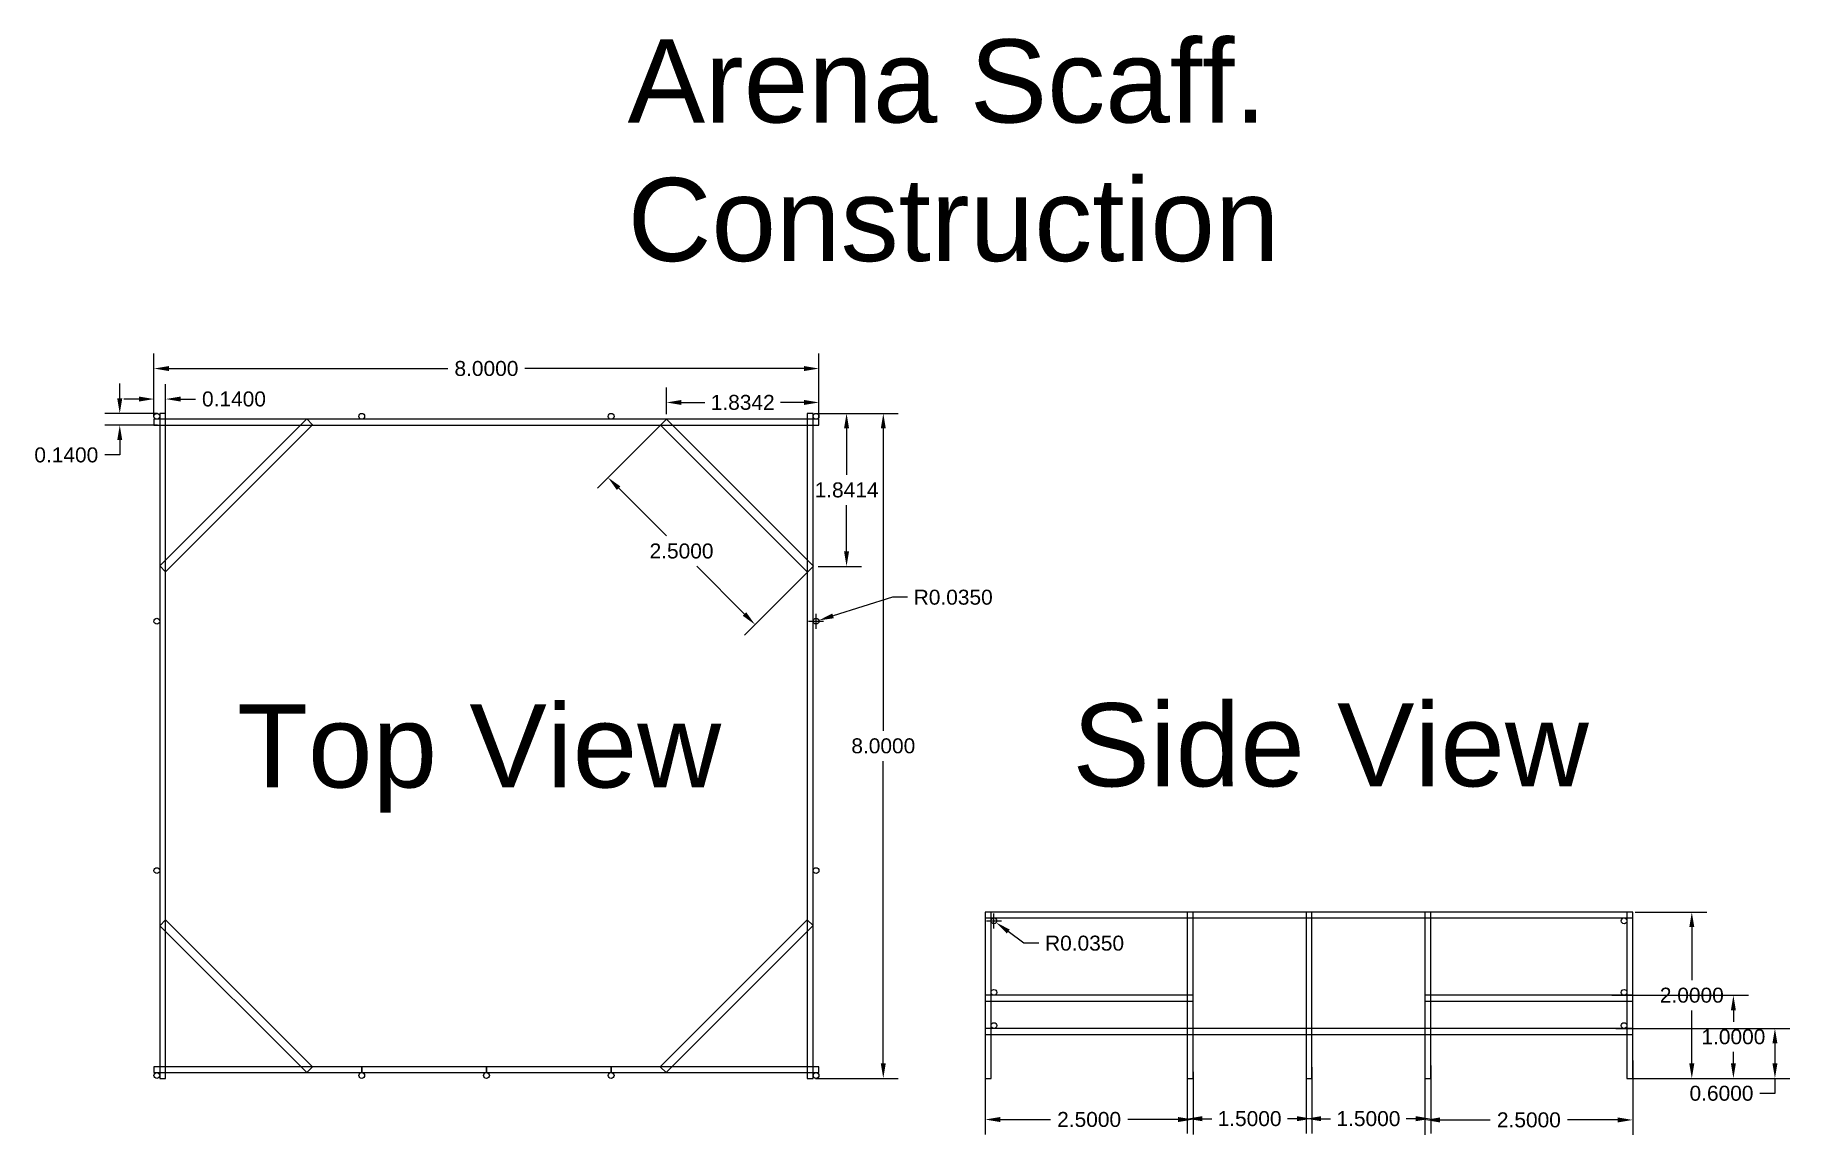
# Model space of a CAD drawing. Header units: inches. Extents: x -1.4 to 19.7, y -0.7 to 12.6.
import ezdxf

# ---------------------------------------------------------------- set-up
doc = ezdxf.new("R2010")
doc.units = ezdxf.units.IN
doc.header["$MEASUREMENT"] = 0
doc.styles.get("Standard").update_dxf_attribs({"font": 'arial.ttf'})
doc.dimstyles.get("Standard").update_dxf_attribs({"dimtxt": 0.18, "dimasz": 0.18, "dimexe": 0.18, "dimexo": 0.0625, "dimgap": 0.09, "dimtad": 0, "dimtih": 1, "dimtoh": 1, "dimdec": 4, "dimzin": 0, "dimdsep": 46, "dimtxsty": 'Standard', "dimcen": 0.09, "dimadec": 0, "dimazin": 0, "dimtfac": 1, "dimtdec": 4, "dimtofl": 0, "dimtmove": 0, "dimatfit": 3, "dimfxl": 1, "dimtolj": 1, "dimtzin": 0, "dimarcsym": 0})

# ---------------------------------------------------------------- blocks, each defined once
blk = doc.blocks.new('*D41')
at = {"color": 0, "lineweight": -2, "transparency": 16777216}
for p, q in [((7.957, 8), (8.954, 8)), ((8.774, 7.82), (8.774, 4.182)), ((8.774, 0.18), (8.774, 3.818)), ((7.957, 0), (8.954, 0))]:
    blk.add_line(p, q, dxfattribs=at)
at = {"color": 0, "transparency": 16777216}
for points in [[(8.744, 7.82), (8.804, 7.82), (8.774, 8)], [(8.744, 0.18), (8.804, 0.18), (8.774, 0)]]:
    blk.add_solid(points, dxfattribs=at)
at = {"layer": 'Defpoints', "color": 0, "transparency": 16777216}
for p in [(7.895, 8), (8.774, 8), (7.895, 0)]:
    blk.add_point(p, dxfattribs=at)
at = {"color": 0, "transparency": 16777216, "insert": (8.774, 4), "char_height": 0.18, "attachment_point": 5}
blk.add_mtext('\\A1;8.0000', dxfattribs=at)
blk = doc.blocks.new('*D42')
at = {"color": 0, "lineweight": -2, "transparency": 16777216}
for p, q in [((0, 7.957), (0, 8.72)), ((8, 7.957), (8, 8.72)), ((0.18, 8.54), (3.537, 8.54)), ((7.82, 8.54), (4.463, 8.54))]:
    blk.add_line(p, q, dxfattribs=at)
at = {"color": 0, "transparency": 16777216}
for points in [[(0.18, 8.57), (0.18, 8.51), (0, 8.54)], [(7.82, 8.57), (7.82, 8.51), (8, 8.54)]]:
    blk.add_solid(points, dxfattribs=at)
at = {"layer": 'Defpoints', "color": 0, "transparency": 16777216}
for p in [(8, 8.54), (0, 7.895), (8, 7.895)]:
    blk.add_point(p, dxfattribs=at)
at = {"color": 0, "transparency": 16777216, "insert": (4, 8.54), "char_height": 0.18, "attachment_point": 5}
blk.add_mtext('\\A1;8.0000', dxfattribs=at)
blk = doc.blocks.new('*D43')
at = {"color": 0, "lineweight": -2, "transparency": 16777216}
for p, q in [((0, 7.957), (0, 8.353)), ((0.14, 7.957), (0.14, 8.353)), ((-0.18, 8.173), (-0.36, 8.173)), ((0.32, 8.173), (0.5, 8.173))]:
    blk.add_line(p, q, dxfattribs=at)
at = {"color": 0, "transparency": 16777216}
for points in [[(-0.18, 8.203), (-0.18, 8.143), (0, 8.173)], [(0.32, 8.203), (0.32, 8.143), (0.14, 8.173)]]:
    blk.add_solid(points, dxfattribs=at)
at = {"layer": 'Defpoints', "color": 0, "transparency": 16777216}
for p in [(0.14, 8.173), (0, 7.895), (0.14, 7.895)]:
    blk.add_point(p, dxfattribs=at)
at = {"color": 0, "transparency": 16777216, "insert": (0.963, 8.173), "char_height": 0.18, "attachment_point": 5}
blk.add_mtext('\\A1;0.1400', dxfattribs=at)
blk = doc.blocks.new('*D44')
at = {"color": 0, "lineweight": -2, "transparency": 16777216}
for p, q in [((-0.411, 8.18), (-0.411, 8.36)), ((0.042, 8), (-0.591, 8)), ((0.042, 7.86), (-0.591, 7.86)), ((-0.411, 7.68), (-0.411, 7.5)), ((-0.411, 7.5), (-0.591, 7.5))]:
    blk.add_line(p, q, dxfattribs=at)
at = {"color": 0, "transparency": 16777216}
for points in [[(-0.441, 8.18), (-0.381, 8.18), (-0.411, 8)], [(-0.441, 7.68), (-0.381, 7.68), (-0.411, 7.86)]]:
    blk.add_solid(points, dxfattribs=at)
at = {"layer": 'Defpoints', "color": 0, "transparency": 16777216}
for p in [(-0.411, 7.86), (0.105, 8), (0.105, 7.86)]:
    blk.add_point(p, dxfattribs=at)
at = {"color": 0, "transparency": 16777216, "insert": (-1.054, 7.5), "char_height": 0.18, "attachment_point": 5}
blk.add_mtext('\\A1;0.1400', dxfattribs=at)
blk = doc.blocks.new('*D49')
at = {"color": 0, "lineweight": -2, "transparency": 16777216}
for p, q in [((6.086, 7.85), (5.336, 7.1)), ((5.591, 7.1), (6.165, 6.526)), ((7.104, 5.587), (6.529, 6.162)), ((7.854, 6.083), (7.104, 5.333))]:
    blk.add_line(p, q, dxfattribs=at)
at = {"color": 0, "transparency": 16777216}
for points in [[(5.612, 7.122), (5.569, 7.079), (5.463, 7.228)], [(7.125, 5.608), (7.083, 5.566), (7.231, 5.46)]]:
    blk.add_solid(points, dxfattribs=at)
at = {"layer": 'Defpoints', "color": 0, "transparency": 16777216}
for p in [(6.13, 7.895), (7.898, 6.127), (7.231, 5.46)]:
    blk.add_point(p, dxfattribs=at)
at = {"color": 0, "transparency": 16777216, "insert": (6.347, 6.344), "char_height": 0.18, "attachment_point": 5}
blk.add_mtext('\\A1;2.5000', dxfattribs=at)
blk = doc.blocks.new('*D52')
at = {"color": 0, "lineweight": -2, "transparency": 16777216}
for p, q in [((6.166, 7.992), (6.166, 8.312)), ((8, 7.957), (8, 8.312)), ((6.346, 8.132), (6.629, 8.132)), ((7.82, 8.132), (7.537, 8.132))]:
    blk.add_line(p, q, dxfattribs=at)
at = {"color": 0, "transparency": 16777216}
for points in [[(6.346, 8.162), (6.346, 8.102), (6.166, 8.132)], [(7.82, 8.162), (7.82, 8.102), (8, 8.132)]]:
    blk.add_solid(points, dxfattribs=at)
at = {"layer": 'Defpoints', "color": 0, "transparency": 16777216}
for p in [(8, 8.132), (6.166, 7.93), (8, 7.895)]:
    blk.add_point(p, dxfattribs=at)
at = {"color": 0, "transparency": 16777216, "insert": (7.083, 8.132), "char_height": 0.18, "attachment_point": 5}
blk.add_mtext('\\A1;1.8342', dxfattribs=at)
blk = doc.blocks.new('*D53')
at = {"color": 0, "lineweight": -2, "transparency": 16777216}
for p, q in [((7.957, 8), (8.512, 8)), ((8.332, 7.82), (8.332, 7.261)), ((8.332, 6.339), (8.332, 6.897)), ((7.992, 6.159), (8.512, 6.159))]:
    blk.add_line(p, q, dxfattribs=at)
at = {"color": 0, "transparency": 16777216}
for points in [[(8.302, 7.82), (8.362, 7.82), (8.332, 8)], [(8.302, 6.339), (8.362, 6.339), (8.332, 6.159)]]:
    blk.add_solid(points, dxfattribs=at)
at = {"layer": 'Defpoints', "color": 0, "transparency": 16777216}
for p in [(7.895, 8), (8.332, 8), (7.93, 6.159)]:
    blk.add_point(p, dxfattribs=at)
at = {"color": 0, "transparency": 16777216, "insert": (8.332, 7.079), "char_height": 0.18, "attachment_point": 5}
blk.add_mtext('\\A1;1.8414', dxfattribs=at)
blk = doc.blocks.new('*D54')
at = {"color": 0, "lineweight": -2, "transparency": 16777216}
for p, q in [((8.886, 5.788), (8.17, 5.564)), ((9.066, 5.788), (8.886, 5.788)), ((7.875, 5.5), (8.055, 5.5)), ((7.965, 5.41), (7.965, 5.59))]:
    blk.add_line(p, q, dxfattribs=at)
at = {"color": 0, "transparency": 16777216}
blk.add_solid([(8.161, 5.593), (8.179, 5.536), (7.998, 5.51)], dxfattribs=at)
at = {"layer": 'Defpoints', "color": 0, "transparency": 16777216}
for p in [(7.965, 5.5), (7.998, 5.51)]:
    blk.add_point(p, dxfattribs=at)
at = {"color": 0, "transparency": 16777216, "insert": (9.615, 5.788), "char_height": 0.18, "attachment_point": 5}
blk.add_mtext('\\A1;R0.0350', dxfattribs=at)
blk = doc.blocks.new('*D55')
at = {"color": 0, "lineweight": -2, "transparency": 16777216}
for p, q in [((10.105, 1.805), (10.105, 1.985)), ((10.015, 1.895), (10.195, 1.895)), ((10.466, 1.626), (10.277, 1.767)), ((10.646, 1.626), (10.466, 1.626))]:
    blk.add_line(p, q, dxfattribs=at)
at = {"color": 0, "transparency": 16777216}
blk.add_solid([(10.295, 1.791), (10.26, 1.743), (10.133, 1.874)], dxfattribs=at)
at = {"layer": 'Defpoints', "color": 0, "transparency": 16777216}
for p in [(10.105, 1.895), (10.133, 1.874)]:
    blk.add_point(p, dxfattribs=at)
at = {"color": 0, "transparency": 16777216, "insert": (11.195, 1.626), "char_height": 0.18, "attachment_point": 5}
blk.add_mtext('\\A1;R0.0350', dxfattribs=at)
blk = doc.blocks.new('*D56')
at = {"color": 0, "lineweight": -2, "transparency": 16777216}
for p, q in [((10, 0.077), (10, -0.675)), ((12.5, 0.077), (12.5, -0.675)), ((10.18, -0.495), (10.785, -0.495)), ((12.32, -0.495), (11.715, -0.495))]:
    blk.add_line(p, q, dxfattribs=at)
at = {"color": 0, "transparency": 16777216}
for points in [[(10.18, -0.465), (10.18, -0.525), (10, -0.495)], [(12.32, -0.465), (12.32, -0.525), (12.5, -0.495)]]:
    blk.add_solid(points, dxfattribs=at)
at = {"layer": 'Defpoints', "color": 0, "transparency": 16777216}
for p in [(10, 0.139), (12.5, 0.139), (12.5, -0.495)]:
    blk.add_point(p, dxfattribs=at)
at = {"color": 0, "transparency": 16777216, "insert": (11.25, -0.495), "char_height": 0.18, "attachment_point": 5}
blk.add_mtext('\\A1;2.5000', dxfattribs=at)
blk = doc.blocks.new('*D57')
at = {"color": 0, "lineweight": -2, "transparency": 16777216}
for p, q in [((12.43, 0.136), (12.43, -0.665)), ((13.93, 0.136), (13.93, -0.665)), ((12.61, -0.485), (12.725, -0.485)), ((13.75, -0.485), (13.635, -0.485))]:
    blk.add_line(p, q, dxfattribs=at)
at = {"color": 0, "transparency": 16777216}
for points in [[(12.61, -0.455), (12.61, -0.515), (12.43, -0.485)], [(13.75, -0.455), (13.75, -0.515), (13.93, -0.485)]]:
    blk.add_solid(points, dxfattribs=at)
at = {"layer": 'Defpoints', "color": 0, "transparency": 16777216}
for p in [(12.43, 0.199), (13.93, 0.199), (13.93, -0.485)]:
    blk.add_point(p, dxfattribs=at)
at = {"color": 0, "transparency": 16777216, "insert": (13.18, -0.485), "char_height": 0.18, "attachment_point": 5}
blk.add_mtext('\\A1;1.5000', dxfattribs=at)
blk = doc.blocks.new('*D58')
at = {"color": 0, "lineweight": -2, "transparency": 16777216}
for p, q in [((13.86, 0.156), (13.86, -0.665)), ((15.36, 0.156), (15.36, -0.665)), ((14.04, -0.485), (14.155, -0.485)), ((15.18, -0.485), (15.065, -0.485))]:
    blk.add_line(p, q, dxfattribs=at)
at = {"color": 0, "transparency": 16777216}
for points in [[(14.04, -0.455), (14.04, -0.515), (13.86, -0.485)], [(15.18, -0.455), (15.18, -0.515), (15.36, -0.485)]]:
    blk.add_solid(points, dxfattribs=at)
at = {"layer": 'Defpoints', "color": 0, "transparency": 16777216}
for p in [(13.86, 0.219), (15.36, 0.219), (15.36, -0.485)]:
    blk.add_point(p, dxfattribs=at)
at = {"color": 0, "transparency": 16777216, "insert": (14.61, -0.485), "char_height": 0.18, "attachment_point": 5}
blk.add_mtext('\\A1;1.5000', dxfattribs=at)
blk = doc.blocks.new('*D59')
at = {"color": 0, "lineweight": -2, "transparency": 16777216}
for p, q in [((15.29, 0.216), (15.29, -0.68)), ((17.79, 0.216), (17.79, -0.68)), ((15.47, -0.5), (16.075, -0.5)), ((17.61, -0.5), (17.005, -0.5))]:
    blk.add_line(p, q, dxfattribs=at)
at = {"color": 0, "transparency": 16777216}
for points in [[(15.47, -0.47), (15.47, -0.53), (15.29, -0.5)], [(17.61, -0.47), (17.61, -0.53), (17.79, -0.5)]]:
    blk.add_solid(points, dxfattribs=at)
at = {"layer": 'Defpoints', "color": 0, "transparency": 16777216}
for p in [(15.29, 0.278), (17.79, 0.278), (17.79, -0.5)]:
    blk.add_point(p, dxfattribs=at)
at = {"color": 0, "transparency": 16777216, "insert": (16.54, -0.5), "char_height": 0.18, "attachment_point": 5}
blk.add_mtext('\\A1;2.5000', dxfattribs=at)
blk = doc.blocks.new('*D60')
at = {"color": 0, "lineweight": -2, "transparency": 16777216}
for p, q in [((17.818, 2), (18.68, 2)), ((18.5, 1.82), (18.5, 1.182)), ((18.5, 0.18), (18.5, 0.818)), ((17.818, 0), (18.68, 0))]:
    blk.add_line(p, q, dxfattribs=at)
at = {"color": 0, "transparency": 16777216}
for points in [[(18.47, 1.82), (18.53, 1.82), (18.5, 2)], [(18.47, 0.18), (18.53, 0.18), (18.5, 0)]]:
    blk.add_solid(points, dxfattribs=at)
at = {"layer": 'Defpoints', "color": 0, "transparency": 16777216}
for p in [(17.755, 2), (18.5, 2), (17.755, 0)]:
    blk.add_point(p, dxfattribs=at)
at = {"color": 0, "transparency": 16777216, "insert": (18.5, 1), "char_height": 0.18, "attachment_point": 5}
blk.add_mtext('\\A1;2.0000', dxfattribs=at)
blk = doc.blocks.new('*D61')
at = {"color": 0, "lineweight": -2, "transparency": 16777216}
for p, q in [((17.539, 1), (19.18, 1)), ((19, 0.82), (19, 0.682)), ((19, 0.18), (19, 0.318)), ((17.853, 0), (19.18, 0))]:
    blk.add_line(p, q, dxfattribs=at)
at = {"color": 0, "transparency": 16777216}
for points in [[(18.97, 0.82), (19.03, 0.82), (19, 1)], [(18.97, 0.18), (19.03, 0.18), (19, 0)]]:
    blk.add_solid(points, dxfattribs=at)
at = {"layer": 'Defpoints', "color": 0, "transparency": 16777216}
for p in [(17.476, 1), (17.79, 0), (19, 0)]:
    blk.add_point(p, dxfattribs=at)
at = {"color": 0, "transparency": 16777216, "insert": (19, 0.5), "char_height": 0.18, "attachment_point": 5}
blk.add_mtext('\\A1;1.0000', dxfattribs=at)
blk = doc.blocks.new('*D62')
at = {"color": 0, "lineweight": -2, "transparency": 16777216}
for p, q in [((17.586, 0.6), (19.68, 0.6)), ((19.5, 0.42), (19.5, 0.18)), ((17.783, 0), (19.68, 0)), ((19.5, -0.18), (19.32, -0.18)), ((19.5, 0), (19.5, -0.18))]:
    blk.add_line(p, q, dxfattribs=at)
at = {"color": 0, "transparency": 16777216}
for points in [[(19.47, 0.42), (19.53, 0.42), (19.5, 0.6)], [(19.47, 0.18), (19.53, 0.18), (19.5, 0)]]:
    blk.add_solid(points, dxfattribs=at)
at = {"layer": 'Defpoints', "color": 0, "transparency": 16777216}
for p in [(17.523, 0.6), (17.72, 0), (19.5, 0)]:
    blk.add_point(p, dxfattribs=at)
at = {"color": 0, "transparency": 16777216, "insert": (18.857, -0.18), "char_height": 0.18, "attachment_point": 5}
blk.add_mtext('\\A1;0.6000', dxfattribs=at)

msp = doc.modelspace()

# ---------------------------------------------------------------- linework, layer by layer
for points in [[(8, 7.86), (8, 7.93), (0, 7.93), (0, 7.86)], [(0.07, 0), (0.14, 0), (0.14, 8), (0.07, 8)], [(0.14071, 6.0949), (1.90848, 7.86267), (1.83777, 7.93338), (0.07, 6.16561)], [(7.9336, 6.16223), (6.16584, 7.93), (6.09513, 7.85929), (7.86289, 6.09152)], [(7.86, 0), (7.93, 0), (7.93, 8), (7.86, 8)], [(1.90848, 0.13959), (0.14071, 1.90736), (0.07, 1.83665), (1.83777, 0.06888)], [(6.16223, 0.07), (7.93, 1.83777), (7.85929, 1.90848), (6.09152, 0.14071)], [(10, 0), (10.07, 0), (10.07, 2), (10, 2)], [(10, 1.93), (12.5, 1.93), (12.5, 2), (10, 2)], [(12.43, 0), (12.5, 0), (12.5, 2), (12.43, 2)], [(12.43, 1.93), (13.93, 1.93), (13.93, 2), (12.43, 2)], [(13.86, 0), (13.93, 0), (13.93, 2), (13.86, 2)], [(13.86, 1.93), (15.36, 1.93), (15.36, 2), (13.86, 2)], [(15.29, 0), (15.36, 0), (15.36, 2), (15.29, 2)], [(15.29, 1.93), (17.79, 1.93), (17.79, 2), (15.29, 2)], [(17.72, 0), (17.79, 0), (17.79, 2), (17.72, 2)], [(10, 0.93), (12.5, 0.93), (12.5, 1), (10, 1)], [(15.29, 0.93), (17.79, 0.93), (17.79, 1), (15.29, 1)], [(10, 0.53), (12.5, 0.53), (12.5, 0.6), (10, 0.6)], [(12.43, 0.53), (13.93, 0.53), (13.93, 0.6), (12.43, 0.6)], [(13.86, 0.53), (15.36, 0.53), (15.36, 0.6), (13.86, 0.6)], [(15.29, 0.53), (17.79, 0.53), (17.79, 0.6), (15.29, 0.6)], [(0, 0.07), (2.5, 0.07), (2.5, 0.14), (0, 0.14)], [(2.5, 0.07), (4, 0.07), (4, 0.14), (2.5, 0.14)], [(4, 0.07), (5.5, 0.07), (5.5, 0.14), (4, 0.14)], [(5.5, 0.07), (8, 0.07), (7.99978, 0.14), (5.49978, 0.14)]]:
    msp.add_lwpolyline(points, close=True)
for centre in [(0.035, 7.965), (2.5, 7.965), (5.5, 7.965), (7.965, 7.965), (0.035, 5.5), (7.965, 5.5), (0.035, 2.5), (7.965, 2.5), (10.105, 1.895), (17.685, 1.895), (10.105, 1.035), (17.685, 1.035), (10.105, 0.635), (17.685, 0.635), (0.035, 0.035), (2.5, 0.035), (4, 0.035), (5.5, 0.035), (7.965, 0.035)]:
    msp.add_circle(centre, 0.035)

# ---------------------------------------------------------------- texts
at = {"char_height": 1, "attachment_point": 1}
for s, width, insert in [('Arena Scaff. Construction', 7.7902469, (5.6986, 12.5)), ('Top View', 6.0377584, (1, 4.5)), ('Side View', 7.302965, (11.04898, 4.51349))]:
    msp.add_mtext_dynamic_manual_height_columns(s, width=width, gutter_width=1, heights=[0], dxfattribs=dict(at, insert=insert))

# ---------------------------------------------------------------- dimensions: what is measured, and where the dimension line sits
for base, p1, p2, picture, middle in [((8, 8.54016), (0, 7.895), (8, 7.895), '*D42', (4, 8.54016)), ((0.14, 8.1725), (0, 7.895), (0.14, 7.895), '*D43', (0.96332, 8.1725)), ((8, 8.13168), (6.16584, 7.93), (8, 7.895), '*D52', (7.08292, 8.13168)), ((17.79, -0.5), (15.29, 0.2781), (17.79, 0.2781), '*D59', (16.54, -0.5))]:
    dim = msp.add_linear_dim(base=base, p1=p1, p2=p2, dimstyle='Standard')
    dim.commit()
    dim.dimension.update_dxf_attribs({"geometry": picture, "text_midpoint": middle})
for base, p1, p2, picture, middle in [((-0.41113, 7.86), (0.105, 8), (0.105, 7.86), '*D44', (-1.05445, 7.5)), ((8.77425, 8), (7.895, 0), (7.895, 8), '*D41', (8.77425, 4)), ((8.33194, 8), (7.93, 6.15863), (7.895, 8), '*D53', (8.33194, 7.07932)), ((18.5, 2), (17.755, 0), (17.755, 2), '*D60', (18.5, 1)), ((19, 0), (17.47623, 1), (17.79, 0), '*D61', (19, 0.5)), ((19.5, 0), (17.52301, 0.6), (17.72, 0), '*D62', (18.85668, -0.18))]:
    dim = msp.add_linear_dim(base=base, p1=p1, p2=p2, angle=90, dimstyle='Standard')
    dim.commit()
    dim.dimension.update_dxf_attribs({"geometry": picture, "text_midpoint": middle})
dim = msp.add_aligned_dim(p1=(6.13048, 7.89464), p2=(7.89825, 6.12688), distance=-0.94336, dimstyle='Standard')
dim.commit()
dim.dimension.update_dxf_attribs({"geometry": '*D49', "text_midpoint": (6.34731, 6.3437)})
for center, mpoint, picture, middle in [((7.965, 5.5), (7.9984, 5.51046), '*D54', (9.61529, 5.78827)), ((10.105, 1.895), (10.13307, 1.8741), '*D55', (11.19533, 1.62632))]:
    dim = msp.add_radius_dim(center=center, mpoint=mpoint, dimstyle='Standard')
    dim.commit()
    dim.dimension.update_dxf_attribs({"geometry": picture, "text_midpoint": middle, "dimtype": 164})
for base, p1, p2, picture, middle in [((15.36, -0.48539), (13.86, 0.2186), (15.36, 0.2186), '*D58', (14.61, -0.48539)), ((12.5, -0.49531), (10, 0.13928), (12.5, 0.13928), '*D56', (11.25, -0.49531)), ((13.93, -0.48539), (12.43, 0.19877), (13.93, 0.19877), '*D57', (13.18, -0.48539))]:
    dim = msp.add_linear_dim(base=base, p1=p1, p2=p2, dimstyle='Standard')
    dim.commit()
    dim.dimension.update_dxf_attribs({"geometry": picture, "text_midpoint": middle, "dimtype": 160})

doc.saveas('drawing.dxf')
